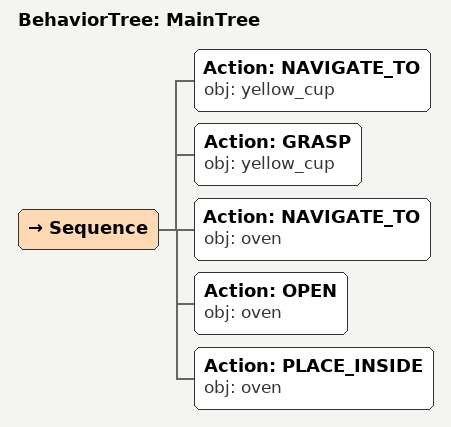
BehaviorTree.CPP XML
<root main_tree_to_execute="MainTree">
  <BehaviorTree ID="MainTree">
    <Sequence>
      <!-- Navigate to yellow_cup -->
      <Action ID="NAVIGATE_TO" obj="yellow_cup"/>
      <!-- Grasp yellow_cup -->
      <Action ID="GRASP" obj="yellow_cup"/>
      <!-- Navigate to oven -->
      <Action ID="NAVIGATE_TO" obj="oven"/>
      <!-- Open oven -->
      <Action ID="OPEN" obj="oven"/>
      <!-- Place inside oven -->
      <Action ID="PLACE_INSIDE" obj="oven"/>
    </Sequence>
  </BehaviorTree>
</root>
